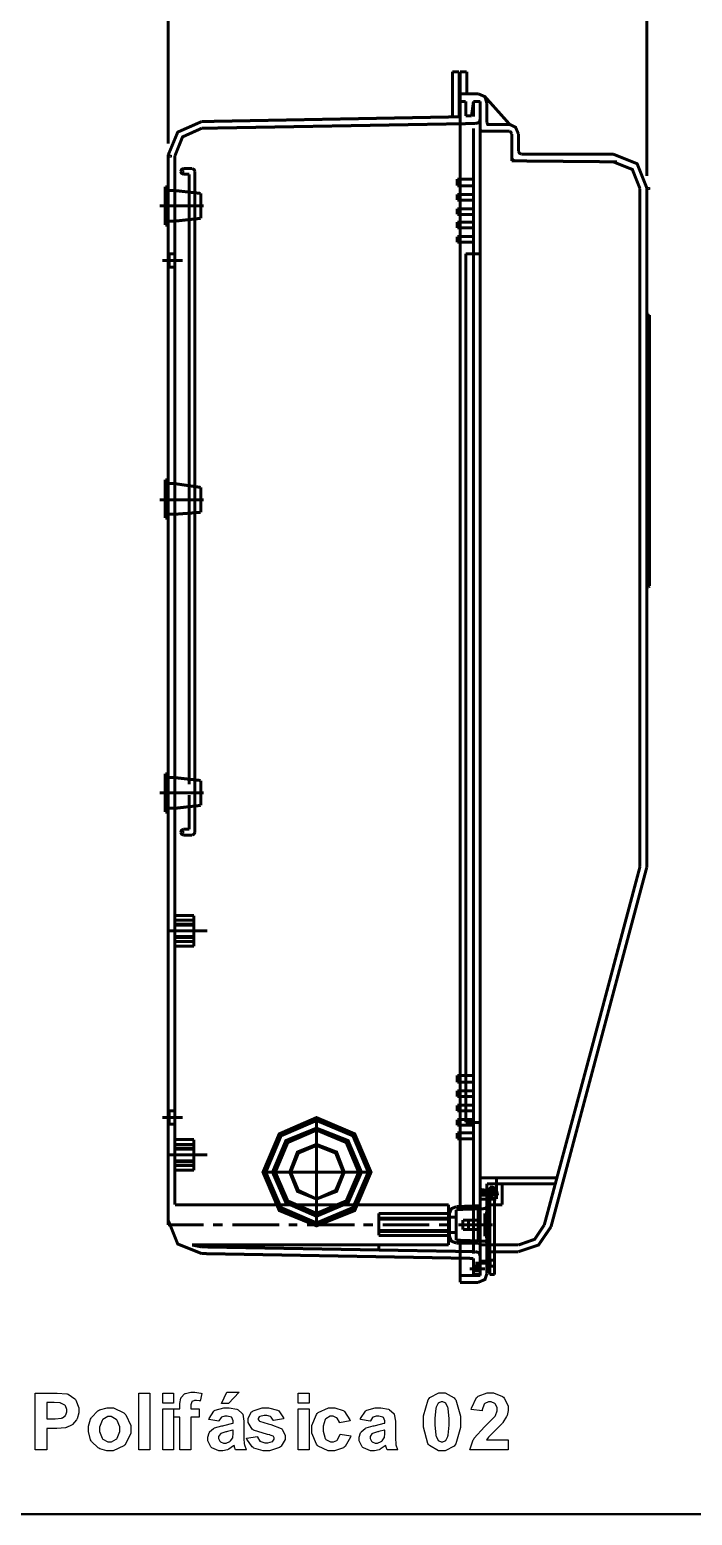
# Model space of a CAD drawing. Header units: millimetres. Extents: x 3453 to 3750, y 2320 to 2530.
# Drawn here: x 3663.6 to 3687, y 2448.6 to 2501 of the extents above; entities that cross this region are included whole.
import ezdxf

# ---------------------------------------------------------------- set-up
doc = ezdxf.new("R2010")
doc.units = ezdxf.units.MM

msp = doc.modelspace()

# ---------------------------------------------------------------- linework, layer by layer
at = {"color": 0}
msp.add_lwpolyline([(3625.187, 2448.597, 0.078, 0.078, 0), (3738.925, 2448.597, 0.078, 0.0716, 0.414214), (3740.185, 2449.857, 0.0716, 0.0716, 0), (3740.185, 2506.435, 0.0716, 0.078, 0.414214), (3738.925, 2507.695, 0.078, 0.078, 0), (3626.21, 2507.695, 0.078, 0.0716, 0.414214), (3624.95, 2506.435, 0.0716, 0.0716, 0), (3624.95, 2448.973, 0.0716, 0.0716, 0)], format="xyseb", dxfattribs=at)
at = {"color": 0, "const_width": 0.106}
for points in [[(3668.525, 2496.971), (3668.525, 2502.786)], [(3685.427, 2495.823), (3685.427, 2502.786)], [(3678.801, 2499.506), (3678.565, 2499.506)], [(3678.565, 2498.459), (3678.565, 2499.506)], [(3678.801, 2499.506), (3678.801, 2497.917)], [(3678.836, 2482.538), (3678.836, 2499.506)], [(3678.836, 2499.506), (3679.072, 2499.506)], [(3679.072, 2498.729), (3679.072, 2499.506)], [(3678.565, 2498.459), (3678.565, 2497.917)], [(3678.836, 2498.729), (3679.478, 2498.729)], [(3678.836, 2498.459), (3679.038, 2498.459)], [(3679.038, 2498.459), (3679.038, 2497.951)], [(3679.241, 2497.951), (3679.309, 2498.459)], [(3679.546, 2498.459), (3679.309, 2498.459)], [(3679.309, 2498.459), (3679.309, 2497.917)], [(3679.309, 2498.459), (3679.546, 2498.459)], [(3679.782, 2498.391), (3679.715, 2498.627), (3679.478, 2498.729)], [(3679.546, 2477.737), (3679.546, 2498.459)], [(3679.546, 2498.459), (3679.546, 2497.85)], [(3679.715, 2498.627), (3680.592, 2497.646)], [(3679.782, 2497.715), (3679.782, 2498.391)], [(3678.801, 2497.917), (3669.709, 2497.749)], [(3679.038, 2497.951), (3679.241, 2497.951)], [(3679.377, 2497.681), (3679.511, 2497.715), (3679.546, 2497.85)], [(3679.546, 2497.917), (3679.546, 2498.087)], [(3679.546, 2497.85), (3679.546, 2482.538)], [(3669.709, 2497.749), (3668.864, 2497.377), (3668.525, 2496.565)], [(3669.709, 2497.512), (3669.033, 2497.208), (3668.762, 2496.532)], [(3669.709, 2497.512), (3679.377, 2497.681)], [(3679.309, 2457.795), (3679.309, 2497.512)], [(3679.546, 2497.478), (3679.579, 2497.41), (3679.646, 2497.41)], [(3679.646, 2497.41), (3680.592, 2497.41)], [(3679.782, 2497.715), (3679.816, 2497.646), (3679.883, 2497.646)], [(3679.883, 2497.646), (3680.592, 2497.646)], [(3680.898, 2497.309), (3680.796, 2497.546), (3680.592, 2497.646)], [(3680.661, 2497.309), (3680.627, 2497.377), (3680.592, 2497.41)], [(3680.661, 2497.309), (3680.661, 2496.362)], [(3680.898, 2497.309), (3680.898, 2496.7)], [(3668.525, 2496.565), (3668.525, 2458.977)], [(3668.762, 2459.518), (3668.762, 2496.532)], [(3680.661, 2496.464), (3680.695, 2496.397), (3680.763, 2496.362)], [(3680.661, 2496.362), (3684.379, 2496.328)], [(3680.898, 2496.7), (3680.932, 2496.633), (3680.999, 2496.599)], [(3680.999, 2496.599), (3684.244, 2496.599)], [(3685.427, 2495.416), (3685.089, 2496.261), (3684.244, 2496.599)], [(3685.19, 2495.382), (3684.92, 2496.059), (3684.244, 2496.328)], [(3669.066, 2496.092), (3668.998, 2496.059), (3668.966, 2495.99)], [(3668.966, 2495.99), (3668.998, 2495.923), (3669.066, 2495.89)], [(3669.066, 2496.092), (3669.371, 2496.092)], [(3669.066, 2495.89), (3669.269, 2495.89)], [(3669.269, 2495.89), (3669.269, 2474.357)], [(3669.473, 2495.99), (3669.438, 2496.059), (3669.371, 2496.092)], [(3669.473, 2495.99), (3669.473, 2474.357)], [(3668.424, 2495.451), (3668.525, 2495.451)], [(3668.424, 2495.451), (3668.424, 2495.382)], [(3668.424, 2495.382), (3668.525, 2495.382)], [(3668.424, 2495.382), (3668.525, 2495.382)], [(3668.424, 2494.165), (3668.424, 2495.382)], [(3668.525, 2494.165), (3668.525, 2495.382)], [(3668.525, 2495.315), (3668.762, 2495.315)], [(3668.525, 2495.315), (3668.762, 2495.315)], [(3669.675, 2495.213), (3668.762, 2495.315)], [(3669.473, 2494.301), (3669.473, 2495.247)], [(3678.734, 2495.72), (3679.309, 2495.72)], [(3678.734, 2495.483), (3678.734, 2495.72)], [(3678.734, 2495.483), (3679.309, 2495.483)], [(3679.309, 2495.483), (3679.309, 2495.72)], [(3679.309, 2495.18), (3679.309, 2495.483)], [(3685.19, 2471.45), (3685.19, 2495.382)], [(3685.427, 2495.416), (3685.427, 2471.417)], [(3668.222, 2494.774), (3669.101, 2494.774)], [(3668.289, 2494.774), (3669.776, 2494.774)], [(3669.675, 2494.334), (3669.675, 2495.213)], [(3669.675, 2495.213), (3669.675, 2494.334)], [(3678.734, 2495.18), (3679.309, 2495.18)], [(3678.734, 2494.977), (3678.734, 2495.18)], [(3678.734, 2494.977), (3679.309, 2494.977)], [(3679.309, 2494.977), (3679.309, 2495.18)], [(3679.309, 2494.673), (3679.309, 2494.977)], [(3668.525, 2494.234), (3668.762, 2494.234)], [(3668.525, 2494.234), (3668.762, 2494.234)], [(3669.675, 2494.334), (3668.762, 2494.234)], [(3678.734, 2494.673), (3679.309, 2494.673)], [(3678.734, 2494.47), (3678.734, 2494.673)], [(3678.734, 2494.47), (3679.309, 2494.47)], [(3678.734, 2493.997), (3678.734, 2494.199)], [(3678.734, 2494.199), (3679.309, 2494.199)], [(3679.309, 2494.47), (3679.309, 2494.673)], [(3679.309, 2494.199), (3679.309, 2493.997)], [(3668.424, 2494.165), (3668.525, 2494.165)], [(3668.424, 2494.098), (3668.424, 2494.165)], [(3668.424, 2494.165), (3668.525, 2494.165)], [(3668.424, 2494.098), (3668.525, 2494.098)], [(3678.734, 2493.997), (3679.309, 2493.997)], [(3678.734, 2493.49), (3678.734, 2493.692)], [(3678.734, 2493.692), (3679.309, 2493.692)], [(3679.309, 2493.692), (3679.309, 2493.49)], [(3678.734, 2493.49), (3679.309, 2493.49)], [(3668.323, 2492.847), (3669.033, 2492.847)], [(3668.559, 2493.084), (3668.559, 2492.61)], [(3668.559, 2493.084), (3668.762, 2493.084)], [(3668.559, 2492.61), (3668.762, 2492.61)], [(3679.038, 2462.424), (3679.038, 2493.084)], [(3679.038, 2493.084), (3679.546, 2493.084)], [(3685.427, 2491.021), (3685.427, 2490.954)], [(3685.427, 2490.954), (3685.495, 2490.954)], [(3685.495, 2490.785), (3685.427, 2490.785)], [(3685.529, 2490.92), (3685.495, 2490.92), (3685.495, 2490.954)], [(3685.495, 2490.785), (3685.495, 2490.785), (3685.529, 2490.819)], [(3685.529, 2490.92), (3685.529, 2490.819)], [(3685.529, 2490.819), (3685.529, 2481.422)], [(3668.424, 2485.106), (3668.525, 2485.106)], [(3668.424, 2485.106), (3668.424, 2485.005)], [(3668.424, 2483.822), (3668.424, 2485.005)], [(3668.424, 2485.005), (3668.525, 2485.005)], [(3668.424, 2485.005), (3668.525, 2485.005)], [(3668.525, 2483.822), (3668.525, 2485.005)], [(3668.525, 2484.97), (3668.762, 2484.97)], [(3668.525, 2484.97), (3668.762, 2484.97)], [(3669.675, 2484.836), (3668.762, 2484.97)], [(3669.473, 2483.957), (3669.473, 2484.87)], [(3669.675, 2483.957), (3669.675, 2484.836)], [(3669.675, 2484.836), (3669.675, 2483.957)], [(3668.222, 2484.396), (3669.101, 2484.396)], [(3668.289, 2484.396), (3669.776, 2484.396)], [(3668.424, 2483.822), (3668.525, 2483.822)], [(3668.424, 2483.755), (3668.424, 2483.822)], [(3668.424, 2483.822), (3668.525, 2483.822)], [(3668.424, 2483.755), (3668.525, 2483.755)], [(3668.525, 2483.889), (3668.762, 2483.889)], [(3668.525, 2483.889), (3668.762, 2483.889)], [(3669.675, 2483.957), (3668.762, 2483.889)], [(3678.836, 2482.538), (3678.836, 2459.45)], [(3679.546, 2482.538), (3679.546, 2459.551)], [(3685.495, 2481.456), (3685.427, 2481.456)], [(3685.495, 2481.321), (3685.427, 2481.321)], [(3685.529, 2481.422), (3685.495, 2481.456)], [(3685.495, 2481.321), (3685.495, 2481.321), (3685.529, 2481.354)], [(3685.529, 2481.354), (3685.529, 2481.422)], [(3679.546, 2457.051), (3679.546, 2477.737)], [(3668.424, 2474.729), (3668.424, 2474.661)], [(3668.424, 2474.729), (3668.525, 2474.729)], [(3668.424, 2474.661), (3668.525, 2474.661)], [(3668.424, 2474.661), (3668.525, 2474.661)], [(3668.424, 2473.479), (3668.424, 2474.661)], [(3668.525, 2473.479), (3668.525, 2474.661)], [(3668.525, 2474.593), (3668.762, 2474.593)], [(3668.525, 2474.593), (3668.762, 2474.593)], [(3669.675, 2474.492), (3668.762, 2474.593)], [(3669.473, 2473.614), (3669.473, 2474.526)], [(3669.675, 2474.492), (3669.675, 2473.614)], [(3669.675, 2473.614), (3669.675, 2474.492)], [(3668.222, 2474.053), (3669.101, 2474.053)], [(3668.289, 2474.053), (3669.776, 2474.053)], [(3669.269, 2473.985), (3669.269, 2472.769)], [(3669.473, 2473.985), (3669.473, 2472.667)], [(3668.424, 2473.479), (3668.525, 2473.479)], [(3668.424, 2473.377), (3668.424, 2473.479)], [(3668.424, 2473.479), (3668.525, 2473.479)], [(3668.424, 2473.377), (3668.525, 2473.377)], [(3668.525, 2473.511), (3668.762, 2473.511)], [(3668.525, 2473.511), (3668.762, 2473.511)], [(3669.675, 2473.614), (3668.762, 2473.511)], [(3669.066, 2472.769), (3668.998, 2472.735), (3668.966, 2472.667)], [(3669.066, 2472.769), (3669.269, 2472.769)], [(3668.966, 2472.667), (3668.998, 2472.6), (3669.066, 2472.565)], [(3669.066, 2472.565), (3669.371, 2472.565)], [(3669.371, 2472.565), (3669.438, 2472.6), (3669.473, 2472.667)], [(3682.047, 2458.741), (3685.427, 2471.417)], [(3683.534, 2465.23), (3685.19, 2471.45)], [(3668.762, 2469.727), (3669.438, 2469.727)], [(3668.762, 2469.557), (3669.438, 2469.557)], [(3669.438, 2469.727), (3669.438, 2468.645)], [(3668.525, 2469.185), (3669.878, 2469.185)], [(3668.762, 2469.422), (3669.438, 2469.422)], [(3668.762, 2469.389), (3669.438, 2469.389)], [(3669.912, 2469.185), (3669.473, 2469.185)], [(3668.762, 2468.982), (3669.438, 2468.982)], [(3668.762, 2468.949), (3669.438, 2468.949)], [(3668.762, 2468.813), (3669.438, 2468.813)], [(3669.438, 2468.645), (3668.762, 2468.645)], [(3668.525, 2466.042), (3668.525, 2468.374)], [(3681.81, 2458.808), (3683.534, 2465.23)], [(3678.734, 2464.082), (3679.309, 2464.082)], [(3678.734, 2463.844), (3678.734, 2464.082)], [(3678.734, 2463.844), (3679.309, 2463.844)], [(3678.734, 2463.541), (3679.309, 2463.541)], [(3678.734, 2463.338), (3678.734, 2463.541)], [(3678.734, 2463.338), (3679.309, 2463.338)], [(3668.559, 2462.831), (3668.762, 2462.831)], [(3668.559, 2462.831), (3668.559, 2462.357)], [(3678.734, 2463.033), (3679.309, 2463.033)], [(3678.734, 2462.831), (3678.734, 2463.033)], [(3678.734, 2462.831), (3679.309, 2462.831)], [(3668.323, 2462.595), (3669.033, 2462.595)], [(3668.559, 2462.357), (3668.762, 2462.357)], [(3673.765, 2462.526), (3673.765, 2458.808)], [(3678.734, 2462.526), (3679.309, 2462.526)], [(3678.734, 2462.324), (3678.734, 2462.526)], [(3678.734, 2462.324), (3679.309, 2462.324)], [(3679.038, 2462.424), (3679.546, 2462.424)], [(3668.762, 2461.816), (3669.438, 2461.816)], [(3669.438, 2461.816), (3669.438, 2460.735)], [(3678.734, 2462.053), (3679.309, 2462.053)], [(3678.734, 2461.85), (3678.734, 2462.053)], [(3678.734, 2461.85), (3679.309, 2461.85)], [(3668.525, 2461.276), (3669.878, 2461.276)], [(3668.762, 2461.648), (3669.438, 2461.648)], [(3668.762, 2461.513), (3669.438, 2461.513)], [(3668.762, 2461.478), (3669.438, 2461.478)], [(3669.912, 2461.276), (3669.473, 2461.276)], [(3668.762, 2461.073), (3669.438, 2461.073)], [(3668.762, 2461.039), (3669.438, 2461.039)], [(3668.762, 2460.904), (3669.438, 2460.904)], [(3669.438, 2460.735), (3668.762, 2460.735)], [(3671.906, 2460.668), (3675.625, 2460.668)], [(3679.546, 2460.464), (3682.25, 2460.464)], [(3680.053, 2459.789), (3680.154, 2459.889), (3680.12, 2460.025), (3680.018, 2460.126), (3679.917, 2460.126), (3679.816, 2460.025), (3679.782, 2459.889), (3679.883, 2459.789)], [(3682.216, 2460.261), (3679.782, 2460.261)], [(3679.782, 2460.261), (3679.782, 2458.808)], [(3679.951, 2459.721), (3679.951, 2460.194)], [(3680.12, 2460.025), (3680.12, 2460.464)], [(3680.323, 2460.261), (3680.323, 2459.518)], [(3668.525, 2459.653), (3668.525, 2458.808)], [(3679.546, 2460.059), (3679.782, 2460.025)], [(3679.546, 2459.958), (3680.12, 2459.958)], [(3679.546, 2459.857), (3679.782, 2459.857)], [(3679.546, 2459.721), (3680.12, 2459.721)], [(3679.782, 2460.025), (3680.12, 2460.025)], [(3679.782, 2459.857), (3680.12, 2459.857)], [(3679.782, 2459.687), (3679.782, 2459.315)], [(3679.883, 2459.789), (3679.883, 2458.098)], [(3680.053, 2459.789), (3680.053, 2458.098)], [(3680.12, 2459.857), (3680.12, 2460.025)], [(3680.12, 2459.721), (3680.12, 2459.857)], [(3678.429, 2459.518), (3668.762, 2459.518)], [(3675.963, 2458.436), (3675.963, 2459.214)], [(3675.963, 2459.214), (3678.429, 2459.214)], [(3675.963, 2459.044), (3678.429, 2459.044)], [(3678.429, 2458.098), (3678.429, 2459.518)], [(3678.7, 2459.45), (3678.532, 2459.382), (3678.464, 2459.214)], [(3678.464, 2458.403), (3678.464, 2459.214)], [(3678.464, 2458.403), (3678.464, 2459.214)], [(3678.464, 2459.079), (3678.464, 2458.537)], [(3678.464, 2459.079), (3678.7, 2459.079)], [(3678.464, 2459.079), (3678.7, 2459.079)], [(3678.7, 2459.45), (3679.478, 2459.484)], [(3679.715, 2459.382), (3678.7, 2459.349)], [(3678.7, 2458.268), (3678.7, 2459.349)], [(3678.7, 2459.248), (3678.7, 2458.369)], [(3678.7, 2459.18), (3678.7, 2458.47)], [(3679.478, 2459.484), (3679.546, 2459.484), (3679.546, 2459.551)], [(3679.478, 2458.233), (3679.478, 2459.382)], [(3679.715, 2459.382), (3679.782, 2459.45)], [(3679.715, 2459.382), (3679.748, 2459.382), (3679.782, 2459.45)], [(3679.715, 2459.214), (3679.782, 2459.214)], [(3679.715, 2459.214), (3679.715, 2458.808)], [(3680.323, 2459.518), (3679.782, 2459.518)], [(3679.782, 2459.315), (3679.782, 2457.862)], [(3668.525, 2458.977), (3668.864, 2458.133), (3669.709, 2457.795)], [(3668.525, 2458.808), (3669.776, 2458.808)], [(3670.114, 2458.808), (3670.452, 2458.808)], [(3670.791, 2458.808), (3672.447, 2458.808)], [(3672.785, 2458.808), (3673.09, 2458.808)], [(3673.428, 2458.808), (3675.117, 2458.808)], [(3675.421, 2458.808), (3675.759, 2458.808)], [(3675.963, 2459.012), (3678.429, 2459.012)], [(3675.963, 2458.605), (3678.429, 2458.605)], [(3675.963, 2458.571), (3678.429, 2458.571)], [(3676.098, 2458.808), (3677.754, 2458.808)], [(3678.092, 2458.808), (3678.429, 2458.808)], [(3678.464, 2458.537), (3678.7, 2458.537)], [(3678.464, 2458.537), (3678.7, 2458.537)], [(3678.769, 2458.808), (3679.984, 2458.808)], [(3678.936, 2458.977), (3678.936, 2458.64)], [(3678.936, 2458.977), (3679.478, 2458.977)], [(3678.936, 2458.64), (3679.478, 2458.64)], [(3679.139, 2458.977), (3679.139, 2458.64)], [(3679.715, 2458.403), (3679.715, 2458.808)], [(3680.898, 2458.098), (3681.472, 2458.3), (3681.81, 2458.808)], [(3680.898, 2457.862), (3681.607, 2458.098), (3682.047, 2458.741)], [(3669.371, 2458.098), (3669.709, 2458.031)], [(3678.429, 2458.098), (3669.371, 2458.098)], [(3669.709, 2458.031), (3679.377, 2457.862)], [(3675.963, 2458.436), (3678.429, 2458.436)], [(3675.963, 2458.098), (3675.963, 2457.929)], [(3678.464, 2458.403), (3678.532, 2458.233), (3678.7, 2458.166)], [(3679.715, 2458.233), (3678.7, 2458.268)], [(3678.7, 2458.166), (3679.478, 2458.166)], [(3678.836, 2458.166), (3678.836, 2456.78)], [(3679.546, 2458.064), (3679.546, 2458.133), (3679.478, 2458.166)], [(3679.546, 2458.098), (3680.898, 2458.098)], [(3679.546, 2458.064), (3679.546, 2457.016)], [(3679.715, 2458.403), (3679.782, 2458.403)], [(3679.782, 2458.2), (3679.715, 2458.233)], [(3679.782, 2458.166), (3679.748, 2458.233), (3679.715, 2458.233)], [(3679.782, 2458.2), (3679.782, 2458.2)], [(3679.883, 2458.098), (3679.883, 2457.051)], [(3680.053, 2458.098), (3680.053, 2457.051)], [(3669.709, 2457.795), (3679.309, 2457.625)], [(3679.309, 2457.625), (3679.309, 2457.051)], [(3679.546, 2457.692), (3679.511, 2457.828), (3679.377, 2457.862)], [(3679.546, 2457.524), (3679.782, 2457.524)], [(3679.782, 2457.083), (3679.782, 2457.862)], [(3679.782, 2457.862), (3680.898, 2457.862)], [(3679.883, 2457.558), (3680.053, 2457.558)], [(3678.836, 2457.016), (3679.546, 2457.016)], [(3679.174, 2457.253), (3679.715, 2457.253)], [(3679.309, 2457.354), (3679.546, 2457.354)], [(3679.309, 2457.186), (3679.546, 2457.186)], [(3679.309, 2457.051), (3679.546, 2457.051)], [(3679.377, 2457.455), (3679.951, 2457.455)], [(3679.478, 2456.78), (3679.715, 2456.881), (3679.782, 2457.083)], [(3679.546, 2457.051), (3679.546, 2457.455)], [(3679.546, 2457.287), (3679.546, 2457.051)], [(3679.883, 2457.354), (3680.053, 2457.354)], [(3679.883, 2457.051), (3680.053, 2457.051)], [(3678.836, 2456.78), (3679.478, 2456.78)]]:
    msp.add_lwpolyline(points, dxfattribs=at)
at = {"color": 0}
for points in [[(3668.559, 2496.565), (3668.628, 2496.565), (3668.628, 2496.498), (3668.559, 2496.498), (3668.559, 2496.565)], [(3668.998, 2496.025), (3669.066, 2496.025), (3669.066, 2495.957), (3668.998, 2495.957), (3668.998, 2496.025)], [(3685.461, 2495.416), (3685.529, 2495.416), (3685.529, 2495.349), (3685.461, 2495.349), (3685.461, 2495.416)], [(3668.998, 2472.701), (3669.066, 2472.701), (3669.066, 2472.634), (3668.998, 2472.634), (3668.998, 2472.701)], [(3664.235, 2450.866), (3663.829, 2450.866), (3663.829, 2452.874), (3664.479, 2452.874), (3664.6, 2452.874), (3664.944, 2452.85), (3664.962, 2452.844), (3664.991, 2452.836), (3665.231, 2452.673), (3665.25, 2452.647), (3665.27, 2452.621), (3665.368, 2452.348), (3665.368, 2452.257), (3665.368, 2452.179), (3665.311, 2451.966), (3665.3, 2451.945), (3665.288, 2451.924), (3665.146, 2451.759), (3665.13, 2451.747), (3665.112, 2451.736), (3664.937, 2451.657), (3664.92, 2451.652), (3664.895, 2451.648), (3664.598, 2451.623), (3664.499, 2451.623), (3664.235, 2451.623), (3664.235, 2450.866)], [(3667.873, 2450.866), (3667.488, 2450.866), (3667.488, 2452.874), (3667.873, 2452.874), (3667.873, 2450.866)], [(3668.718, 2452.518), (3668.333, 2452.518), (3668.333, 2452.874), (3668.718, 2452.874), (3668.718, 2452.518)], [(3668.729, 2452.018), (3668.729, 2452.32), (3668.943, 2452.32), (3668.943, 2452.431), (3668.943, 2452.5), (3668.975, 2452.69), (3668.981, 2452.704), (3668.987, 2452.72), (3669.107, 2452.843), (3669.125, 2452.852), (3669.141, 2452.862), (3669.327, 2452.908), (3669.391, 2452.908), (3669.47, 2452.908), (3669.685, 2452.868), (3669.712, 2452.859), (3669.66, 2452.591), (3669.644, 2452.595), (3669.523, 2452.612), (3669.484, 2452.612), (3669.453, 2452.612), (3669.37, 2452.58), (3669.364, 2452.574), (3669.357, 2452.567), (3669.327, 2452.46), (3669.327, 2452.423), (3669.327, 2452.32), (3669.615, 2452.32), (3669.615, 2452.018), (3669.327, 2452.018), (3669.327, 2450.866), (3668.943, 2450.866), (3668.943, 2452.018), (3668.729, 2452.018)], [(3670.652, 2452.498), (3670.409, 2452.498), (3670.599, 2452.908), (3671.03, 2452.908), (3670.652, 2452.498)], [(3673.507, 2452.518), (3673.122, 2452.518), (3673.122, 2452.874), (3673.507, 2452.874), (3673.507, 2452.518)], [(3678.197, 2452.883), (3678.31, 2452.883), (3678.627, 2452.708), (3678.654, 2452.673), (3678.686, 2452.633), (3678.85, 2452.051), (3678.85, 2451.856), (3678.85, 2451.651), (3678.685, 2451.079), (3678.652, 2451.037), (3678.624, 2451.003), (3678.304, 2450.831), (3678.197, 2450.831), (3678.079, 2450.831), (3677.754, 2451.02), (3677.724, 2451.057), (3677.695, 2451.095), (3677.545, 2451.669), (3677.545, 2451.86), (3677.545, 2452.065), (3677.71, 2452.636), (3677.743, 2452.677), (3677.769, 2452.711), (3678.09, 2452.883), (3678.197, 2452.883)], [(3679.772, 2451.223), (3680.537, 2451.223), (3680.537, 2450.866), (3679.186, 2450.866), (3679.19, 2450.9), (3679.3, 2451.22), (3679.319, 2451.25), (3679.336, 2451.281), (3679.697, 2451.682), (3679.751, 2451.732), (3679.794, 2451.773), (3680.061, 2452.047), (3680.07, 2452.061), (3680.083, 2452.08), (3680.149, 2452.242), (3680.149, 2452.296), (3680.149, 2452.346), (3680.092, 2452.483), (3680.081, 2452.494), (3680.069, 2452.506), (3679.934, 2452.563), (3679.89, 2452.563), (3679.841, 2452.563), (3679.709, 2452.502), (3679.698, 2452.49), (3679.686, 2452.478), (3679.617, 2452.279), (3679.616, 2452.25), (3679.232, 2452.288), (3679.237, 2452.341), (3679.416, 2452.72), (3679.447, 2452.744), (3679.477, 2452.767), (3679.794, 2452.883), (3679.899, 2452.883), (3680.016, 2452.883), (3680.338, 2452.749), (3680.367, 2452.722), (3680.394, 2452.696), (3680.537, 2452.417), (3680.537, 2452.324), (3680.537, 2452.26), (3680.495, 2452.086), (3680.487, 2452.065), (3680.478, 2452.045), (3680.351, 2451.832), (3680.333, 2451.809), (3680.321, 2451.794), (3680.111, 2451.581), (3680.081, 2451.552), (3680.05, 2451.525), (3679.858, 2451.34), (3679.85, 2451.329), (3679.841, 2451.321), (3679.776, 2451.232), (3679.772, 2451.223)], [(3664.431, 2452.534), (3664.235, 2452.534), (3664.235, 2451.965), (3664.456, 2451.965), (3664.537, 2451.965), (3664.763, 2451.991), (3664.778, 2451.995), (3664.791, 2452.001), (3664.897, 2452.083), (3664.904, 2452.094), (3664.912, 2452.106), (3664.949, 2452.215), (3664.949, 2452.251), (3664.949, 2452.296), (3664.895, 2452.42), (3664.885, 2452.431), (3664.874, 2452.443), (3664.739, 2452.518), (3664.723, 2452.521), (3664.711, 2452.522), (3664.5, 2452.534), (3664.431, 2452.534)], [(3665.709, 2451.614), (3665.709, 2451.707), (3665.787, 2451.955), (3665.803, 2451.985), (3665.818, 2452.015), (3666.041, 2452.244), (3666.07, 2452.259), (3666.099, 2452.275), (3666.367, 2452.353), (3666.458, 2452.353), (3666.593, 2452.353), (3666.964, 2452.175), (3666.999, 2452.138), (3667.034, 2452.103), (3667.211, 2451.724), (3667.211, 2451.598), (3667.211, 2451.46), (3667.033, 2451.087), (3666.997, 2451.05), (3666.961, 2451.014), (3666.585, 2450.833), (3666.461, 2450.833), (3666.365, 2450.833), (3666.109, 2450.909), (3666.079, 2450.923), (3666.048, 2450.938), (3665.818, 2451.159), (3665.803, 2451.188), (3665.787, 2451.218), (3665.709, 2451.515), (3665.709, 2451.614)], [(3668.718, 2450.866), (3668.333, 2450.866), (3668.333, 2452.32), (3668.718, 2452.32), (3668.718, 2450.866)], [(3670.31, 2451.877), (3669.961, 2451.94), (3669.97, 2451.975), (3670.14, 2452.236), (3670.163, 2452.252), (3670.187, 2452.269), (3670.489, 2452.353), (3670.591, 2452.353), (3670.686, 2452.353), (3670.954, 2452.304), (3670.975, 2452.292), (3670.995, 2452.283), (3671.143, 2452.154), (3671.152, 2452.138), (3671.159, 2452.122), (3671.204, 2451.876), (3671.204, 2451.793), (3671.199, 2451.344), (3671.199, 2451.274), (3671.214, 2451.076), (3671.217, 2451.06), (3671.22, 2451.046), (3671.278, 2450.883), (3671.287, 2450.866), (3670.907, 2450.866), (3670.903, 2450.872), (3670.873, 2450.967), (3670.869, 2450.979), (3670.867, 2450.985), (3670.856, 2451.024), (3670.856, 2451.025), (3670.839, 2451.01), (3670.663, 2450.89), (3670.645, 2450.881), (3670.626, 2450.874), (3670.46, 2450.833), (3670.405, 2450.833), (3670.316, 2450.833), (3670.072, 2450.935), (3670.051, 2450.955), (3670.029, 2450.976), (3669.922, 2451.191), (3669.922, 2451.262), (3669.922, 2451.317), (3669.97, 2451.468), (3669.98, 2451.483), (3669.99, 2451.5), (3670.128, 2451.623), (3670.145, 2451.63), (3670.163, 2451.639), (3670.417, 2451.715), (3670.451, 2451.721), (3670.496, 2451.73), (3670.807, 2451.809), (3670.825, 2451.815), (3670.825, 2451.854), (3670.825, 2451.893), (3670.779, 2452.004), (3670.77, 2452.012), (3670.76, 2452.02), (3670.611, 2452.058), (3670.564, 2452.058), (3670.522, 2452.058), (3670.413, 2452.025), (3670.404, 2452.019), (3670.393, 2452.012), (3670.316, 2451.894), (3670.31, 2451.877)], [(3671.296, 2451.281), (3671.682, 2451.34), (3671.685, 2451.321), (3671.769, 2451.179), (3671.782, 2451.169), (3671.795, 2451.16), (3671.943, 2451.111), (3671.994, 2451.111), (3672.049, 2451.111), (3672.205, 2451.157), (3672.218, 2451.166), (3672.226, 2451.173), (3672.269, 2451.246), (3672.269, 2451.269), (3672.269, 2451.287), (3672.245, 2451.337), (3672.241, 2451.341), (3672.236, 2451.346), (3672.129, 2451.388), (3672.113, 2451.392), (3672.034, 2451.409), (3671.542, 2451.565), (3671.522, 2451.579), (3671.493, 2451.599), (3671.35, 2451.831), (3671.35, 2451.907), (3671.35, 2451.987), (3671.473, 2452.204), (3671.499, 2452.225), (3671.522, 2452.246), (3671.851, 2452.353), (3671.962, 2452.353), (3672.073, 2452.353), (3672.382, 2452.273), (3672.406, 2452.257), (3672.43, 2452.241), (3672.596, 2452), (3672.605, 2451.968), (3672.243, 2451.901), (3672.238, 2451.916), (3672.165, 2452.024), (3672.154, 2452.032), (3672.143, 2452.039), (3672.011, 2452.077), (3671.968, 2452.077), (3671.914, 2452.077), (3671.761, 2452.042), (3671.751, 2452.034), (3671.743, 2452.03), (3671.708, 2451.975), (3671.708, 2451.956), (3671.708, 2451.94), (3671.738, 2451.892), (3671.745, 2451.887), (3671.753, 2451.88), (3672.053, 2451.79), (3672.105, 2451.777), (3672.156, 2451.767), (3672.514, 2451.625), (3672.535, 2451.607), (3672.555, 2451.591), (3672.655, 2451.388), (3672.655, 2451.32), (3672.655, 2451.234), (3672.515, 2451), (3672.488, 2450.977), (3672.459, 2450.953), (3672.109, 2450.833), (3671.994, 2450.833), (3671.876, 2450.833), (3671.551, 2450.933), (3671.522, 2450.953), (3671.493, 2450.975), (3671.304, 2451.246), (3671.296, 2451.281)], [(3673.507, 2450.866), (3673.122, 2450.866), (3673.122, 2452.32), (3673.507, 2452.32), (3673.507, 2450.866)], [(3674.954, 2451.89), (3674.575, 2451.821), (3674.572, 2451.841), (3674.499, 2451.985), (3674.488, 2451.994), (3674.476, 2452.003), (3674.353, 2452.051), (3674.312, 2452.051), (3674.253, 2452.051), (3674.097, 2451.968), (3674.082, 2451.951), (3674.068, 2451.936), (3673.996, 2451.698), (3673.996, 2451.619), (3673.996, 2451.527), (3674.069, 2451.271), (3674.083, 2451.253), (3674.098, 2451.235), (3674.263, 2451.146), (3674.317, 2451.146), (3674.361, 2451.146), (3674.485, 2451.199), (3674.497, 2451.209), (3674.508, 2451.22), (3674.589, 2451.398), (3674.595, 2451.424), (3674.974, 2451.358), (3674.963, 2451.316), (3674.774, 2450.988), (3674.747, 2450.965), (3674.718, 2450.944), (3674.403, 2450.833), (3674.299, 2450.833), (3674.171, 2450.833), (3673.821, 2451), (3673.79, 2451.034), (3673.759, 2451.068), (3673.6, 2451.46), (3673.6, 2451.592), (3673.6, 2451.733), (3673.759, 2452.12), (3673.79, 2452.153), (3673.822, 2452.187), (3674.185, 2452.353), (3674.307, 2452.353), (3674.412, 2452.353), (3674.703, 2452.259), (3674.729, 2452.239), (3674.755, 2452.221), (3674.942, 2451.93), (3674.954, 2451.89)], [(3675.662, 2451.877), (3675.314, 2451.94), (3675.323, 2451.975), (3675.492, 2452.236), (3675.516, 2452.252), (3675.539, 2452.269), (3675.842, 2452.353), (3675.944, 2452.353), (3676.04, 2452.353), (3676.306, 2452.304), (3676.327, 2452.292), (3676.348, 2452.283), (3676.495, 2452.154), (3676.504, 2452.138), (3676.513, 2452.122), (3676.555, 2451.876), (3676.555, 2451.793), (3676.551, 2451.344), (3676.551, 2451.274), (3676.567, 2451.076), (3676.57, 2451.06), (3676.572, 2451.046), (3676.63, 2450.883), (3676.639, 2450.866), (3676.258, 2450.866), (3676.255, 2450.872), (3676.224, 2450.967), (3676.222, 2450.979), (3676.219, 2450.985), (3676.208, 2451.024), (3676.208, 2451.025), (3676.191, 2451.01), (3676.016, 2450.89), (3675.996, 2450.881), (3675.978, 2450.874), (3675.812, 2450.833), (3675.757, 2450.833), (3675.667, 2450.833), (3675.423, 2450.935), (3675.402, 2450.955), (3675.38, 2450.976), (3675.274, 2451.191), (3675.274, 2451.262), (3675.274, 2451.317), (3675.322, 2451.468), (3675.332, 2451.483), (3675.342, 2451.5), (3675.48, 2451.623), (3675.497, 2451.63), (3675.515, 2451.639), (3675.77, 2451.715), (3675.804, 2451.721), (3675.848, 2451.73), (3676.159, 2451.809), (3676.177, 2451.815), (3676.177, 2451.854), (3676.177, 2451.893), (3676.132, 2452.004), (3676.123, 2452.012), (3676.113, 2452.02), (3675.965, 2452.058), (3675.917, 2452.058), (3675.876, 2452.058), (3675.765, 2452.025), (3675.755, 2452.019), (3675.746, 2452.012), (3675.667, 2451.894), (3675.662, 2451.877)], [(3678.197, 2452.563), (3678.165, 2452.563), (3678.082, 2452.526), (3678.073, 2452.518), (3678.063, 2452.512), (3677.992, 2452.379), (3677.987, 2452.359), (3677.981, 2452.335), (3677.948, 2451.975), (3677.948, 2451.856), (3677.948, 2451.735), (3677.977, 2451.393), (3677.984, 2451.371), (3677.989, 2451.349), (3678.063, 2451.203), (3678.073, 2451.195), (3678.082, 2451.188), (3678.167, 2451.151), (3678.197, 2451.151), (3678.228, 2451.151), (3678.312, 2451.189), (3678.322, 2451.196), (3678.33, 2451.203), (3678.401, 2451.337), (3678.406, 2451.355), (3678.413, 2451.381), (3678.447, 2451.737), (3678.447, 2451.856), (3678.447, 2451.978), (3678.417, 2452.32), (3678.411, 2452.342), (3678.405, 2452.364), (3678.33, 2452.512), (3678.322, 2452.518), (3678.312, 2452.526), (3678.226, 2452.563), (3678.197, 2452.563)], [(3666.103, 2451.593), (3666.103, 2451.511), (3666.189, 2451.282), (3666.206, 2451.262), (3666.222, 2451.243), (3666.399, 2451.146), (3666.459, 2451.146), (3666.522, 2451.146), (3666.694, 2451.243), (3666.712, 2451.262), (3666.728, 2451.282), (3666.815, 2451.518), (3666.815, 2451.596), (3666.815, 2451.679), (3666.728, 2451.905), (3666.712, 2451.924), (3666.694, 2451.944), (3666.518, 2452.039), (3666.459, 2452.039), (3666.395, 2452.039), (3666.222, 2451.944), (3666.206, 2451.924), (3666.189, 2451.905), (3666.103, 2451.671), (3666.103, 2451.593)], [(3670.825, 2451.488), (3670.825, 2451.564), (3670.812, 2451.561), (3670.617, 2451.512), (3670.591, 2451.505), (3670.564, 2451.5), (3670.389, 2451.444), (3670.381, 2451.438), (3670.369, 2451.429), (3670.306, 2451.334), (3670.306, 2451.302), (3670.306, 2451.269), (3670.356, 2451.173), (3670.366, 2451.163), (3670.376, 2451.154), (3670.484, 2451.104), (3670.52, 2451.104), (3670.57, 2451.104), (3670.702, 2451.162), (3670.718, 2451.173), (3670.73, 2451.182), (3670.806, 2451.288), (3670.811, 2451.3), (3670.813, 2451.309), (3670.825, 2451.444), (3670.825, 2451.488)], [(3676.177, 2451.488), (3676.177, 2451.564), (3676.165, 2451.561), (3675.97, 2451.512), (3675.944, 2451.505), (3675.917, 2451.5), (3675.742, 2451.444), (3675.734, 2451.438), (3675.72, 2451.429), (3675.659, 2451.334), (3675.659, 2451.302), (3675.659, 2451.269), (3675.708, 2451.173), (3675.719, 2451.163), (3675.728, 2451.154), (3675.836, 2451.104), (3675.872, 2451.104), (3675.922, 2451.104), (3676.054, 2451.162), (3676.071, 2451.173), (3676.082, 2451.182), (3676.158, 2451.288), (3676.163, 2451.3), (3676.165, 2451.309), (3676.177, 2451.444), (3676.177, 2451.488)]]:
    msp.add_lwpolyline(points, close=True, dxfattribs=at)
at = {"color": 0, "const_width": 0.106}
for points in [[(3675.692, 2460.668), (3675.117, 2462.02), (3673.765, 2462.595), (3672.447, 2462.02), (3671.872, 2460.668), (3672.447, 2459.315), (3673.765, 2458.774), (3675.117, 2459.315), (3675.692, 2460.668)], [(3675.591, 2460.668), (3675.049, 2461.952), (3673.765, 2462.493), (3672.514, 2461.952), (3671.974, 2460.668), (3672.514, 2459.417), (3673.765, 2458.876), (3675.049, 2459.417), (3675.591, 2460.668)], [(3675.591, 2460.668), (3675.084, 2461.985), (3673.765, 2462.493), (3672.481, 2461.985), (3671.974, 2460.668), (3672.481, 2459.382), (3673.765, 2458.876), (3675.084, 2459.382), (3675.591, 2460.668)], [(3675.354, 2460.668), (3674.881, 2461.783), (3673.765, 2462.222), (3672.683, 2461.783), (3672.21, 2460.668), (3672.683, 2459.586), (3673.765, 2459.112), (3674.881, 2459.586), (3675.354, 2460.668)], [(3675.253, 2460.668), (3674.813, 2461.715), (3673.765, 2462.154), (3672.751, 2461.715), (3672.311, 2460.668), (3672.751, 2459.653), (3673.765, 2459.214), (3674.813, 2459.653), (3675.253, 2460.668)], [(3675.253, 2460.668), (3674.813, 2461.715), (3673.765, 2462.154), (3672.751, 2461.715), (3672.311, 2460.668), (3672.751, 2459.653), (3673.765, 2459.214), (3674.813, 2459.653), (3675.253, 2460.668)], [(3674.745, 2460.668), (3674.475, 2461.377), (3673.765, 2461.648), (3673.09, 2461.377), (3672.819, 2460.668), (3673.09, 2459.991), (3673.765, 2459.721), (3674.475, 2459.991), (3674.745, 2460.668)], [(3674.712, 2460.668), (3674.441, 2461.343), (3673.765, 2461.614), (3673.123, 2461.343), (3672.853, 2460.668), (3673.123, 2460.025), (3673.765, 2459.721), (3674.441, 2460.025), (3674.712, 2460.668)], [(3680.053, 2459.958), (3680.018, 2460.025), (3679.917, 2460.025), (3679.883, 2459.958), (3679.917, 2459.889), (3679.951, 2459.857), (3680.018, 2459.889), (3680.053, 2459.958)]]:
    msp.add_lwpolyline(points, close=True, dxfattribs=at)

doc.saveas('drawing.dxf')
